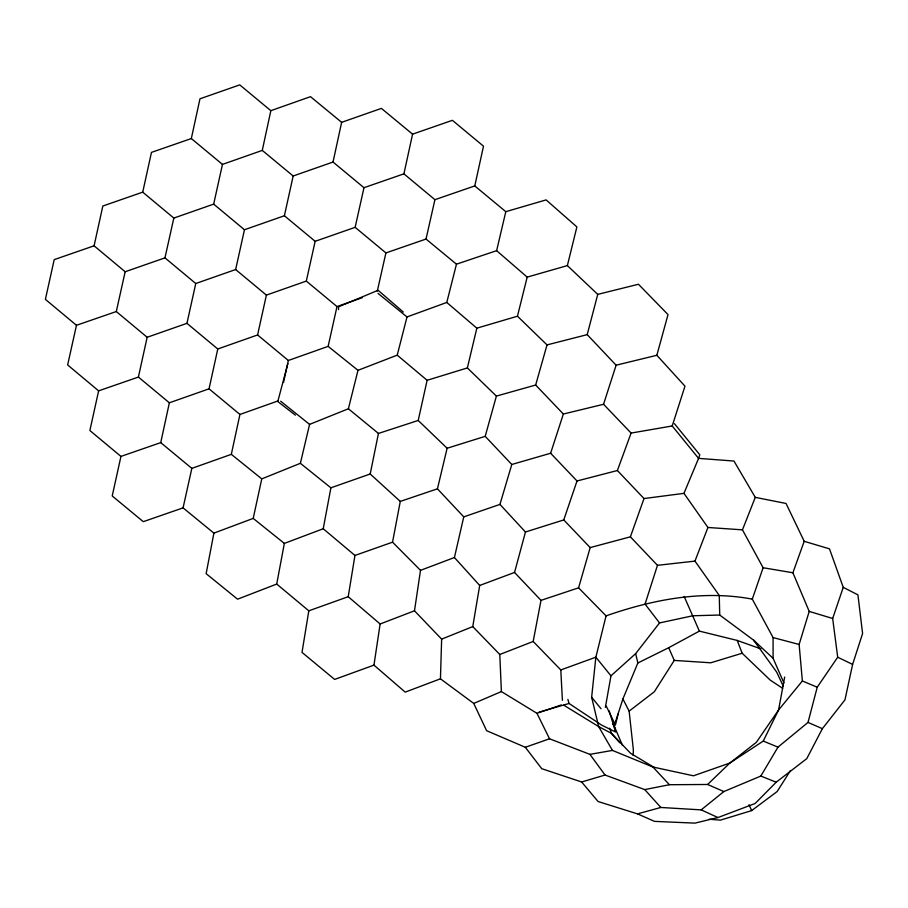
<?xml version="1.0" encoding="UTF-8"?>
<svg xmlns="http://www.w3.org/2000/svg" width="908" height="908" viewBox="0 0 908 908"><rect width="100%" height="100%" fill="white"/><g stroke="black" fill="none" stroke-linecap="round" stroke-linejoin="round"><path stroke-width="1.36" d="M338.548 309.651L338.548 306.813L378.091 290.265L403.311 312.046M440.448 678.809L441.64 639.141L414.491 610.8L420.506 570.349L392.54 542.178L400.28 501.409L370.203 473.987L378.443 433.445L418.213 420.461L427.123 380.293L467.37 367.933L476.836 328.174L517.447 316.211L527.185 277.122L567.364 265.601L597.748 294.385L638.449 284.249L668.016 314.599L656.847 355.289L684.972 386.172L672.215 425.977L698.581 458.37L733.97 461.048L755.274 497.368L786.044 503.463L804.193 541.304L792.9 572.766L809.21 611.402L799.131 644.464L802.366 680.966L778.565 710.011L756.375 742.29L729.839 763.049L707.593 784.478L669.412 784.716L644.759 789.597L605.057 775.035L589.939 754.366L549.544 738.783L525.312 747.273L486.62 730.702L473.76 703.439L440.448 678.809L405.206 692.134L373.96 665.133L380.123 623.989L348.218 596.692L354.949 555.446L323.225 528.751L330.898 487.823L370.203 473.987M633.148 755.49L633.364 749.86L629.13 711.146L622.899 698.944L637.847 662.988L635.668 653.612L659.537 622.933L692.793 615.772L719.726 615.034L753.64 640.197L773.105 658.311L783.922 682.907M784.682 677.073L778.565 710.011L763.253 741.064L729.839 763.049L693.485 775.795L652.965 767.033L612.457 750.417L598.644 726.582L591.641 697.231L595.864 657.188L606.067 615.862L578.589 587.828L590.177 547.592L630.39 536.832L644.01 498.549L683.962 493.362L698.581 458.37M323.225 528.751L284.34 543.404L276.724 584.06L308.811 610.823L302.012 652.398L334.632 679.422L373.96 665.133M549.544 738.783L536.957 713.302L501.386 691.567L499.797 654.486L472.762 626.599L479.696 585.456L454.42 557.523L463.761 516.868L437.44 488.833L447.122 448.246L485.201 436.339L496.392 396.092L535.663 385.026L547.025 344.904L587.204 334.632L616.112 365.198L656.847 355.289M605.364 707.4L610.97 675.824L635.668 653.612M567.364 265.601L576.886 226.921L546.105 199.908L505.801 211.678L496.631 250.665L456.463 264.183L446.781 302.455L407 316.937L397.227 355.153L357.99 370.316L348.388 408.77L309.571 424.388L300.378 463.307L261.776 478.879L253.207 518.4L213.902 533.132L206.139 573.663L237.567 599.189L276.724 584.06M562.404 700.34L560.803 669.956L533.178 641.457L541.009 600.358L514.541 572.449L525.471 532.009L563.766 519.932L577.011 480.979L617.383 470.526L631.094 433.071L672.215 425.977M341.635 122.33L333.032 162.033L293.171 176.004L284.386 215.752L244.468 229.747L235.637 269.54L195.765 283.523L186.946 323.339L147.153 337.277L138.402 377.07L98.62 390.86L67.646 364.948L76.465 325.302L116.303 311.535L125.156 271.753L164.972 257.861L173.825 218.079L213.675 204.13L222.46 164.405L262.276 150.41L270.845 110.685L310.502 96.668L341.635 122.33L381.405 108.392L412.572 134.168L452.4 120.321L483.499 146.188L474.782 185.924L434.921 199.681L426.022 239.054L385.911 252.923L377.285 291.162M412.572 134.168L403.912 173.848L363.972 187.706L355.141 227.329L315.155 241.312L306.314 281.083L266.396 295.111L257.588 334.961L217.772 348.99L209.044 388.828L169.365 402.8L160.739 442.616L120.946 456.418L112.217 495.961L143.271 521.669L183.076 507.867L191.838 468.369L231.324 454.341L239.939 414.445L278.279 400.837M804.193 541.304L829.492 548.852L843.248 587.34L857.924 594.865L862.6 633.534L852.612 664.406L844.951 699.898L822.376 728.67L806.792 758.623L776.204 782.197L755.115 803.501L717.944 817.552L694.949 823.125L654.532 821.377L637.495 813.874L598.1 801.537L581.653 781.992L541.747 768.69L525.312 747.273M76.465 325.302L45.4 299.379L54.208 259.631L94.08 245.807L102.842 206.014L142.726 192.156L151.466 152.385L191.327 138.549L199.976 98.802L239.746 84.875L270.845 110.685M283.523 382.484L288.347 360.476L328.14 346.368L336.993 306.564L362.315 297.676M98.62 390.86L89.881 430.528L120.946 456.418M618.087 714.006L615.442 725.015L606.26 706.129M587.204 334.632L597.748 294.385M637.495 813.874L660.831 807.473L701.192 809.879L723.858 791.56L760.836 776.056L777.963 747.136L808.018 722.416L817.223 687.22L837.698 657.21L832.67 618.484L843.248 587.34M287.87 363.506L277.791 401.54L295.372 415.149M463.761 516.868L499.945 504.405L511.794 464.487L550.623 453.24L563.357 414.025L603.548 404.287L616.112 365.198M630.39 536.832L657.471 565.321L645.055 604.092L659.537 622.933M622.899 698.944L614.171 725.991L615.408 730.021M698.434 458.767L699.796 454.806L674.406 423.639M773.105 658.311L773.083 637.564L752.289 599.132L763.117 567.738L742.46 529.841L755.274 497.368M719.726 615.034L719.272 595.478L694.96 561.11L707.934 527.48L683.962 493.362M790.471 770.54L777.169 791.526L751.631 810.606L720.43 820.14L709.227 819.22M760.893 648.891L737.205 640.435L699.376 631.117L668.685 647.722L674.258 660.411L654.327 691.76L629.13 711.146M637.847 662.988L668.685 647.722M473.76 703.439L501.386 691.567M441.64 639.141L472.762 626.599M499.797 654.486L533.178 641.457M380.123 623.989L414.491 610.8M420.506 570.349L454.42 557.523M479.696 585.456L514.541 572.449M560.803 669.956L595.864 657.188L610.97 675.824M308.811 610.823L348.218 596.692M354.949 555.446L392.54 542.178M536.957 713.302L561.337 704.926M400.28 501.409L437.44 488.833M541.009 600.358L578.589 587.828M782.639 688.332L770.222 680.103L742.165 653.238L710.771 662.795L674.258 660.411M606.067 615.862C652.841 599.552 702.951 589.803 752.289 599.132M581.653 781.992L605.057 775.035M538.921 712.212L569.055 703.473L601.402 724.981L615.556 731.996L609.189 710.862M589.939 754.366L612.457 750.417M657.471 565.321L694.96 561.11M707.934 527.48L742.46 529.841M763.117 567.738L792.9 572.766M773.083 637.564L799.131 644.464M809.21 611.402L832.67 618.484M760.836 776.056L776.204 782.197M763.253 741.064L777.963 747.136M802.366 680.966L817.223 687.22M808.018 722.416L822.376 728.67M707.593 784.478L723.858 791.56M701.192 809.879L717.944 817.552M837.698 657.21L852.612 664.406M654.441 767.578L630.583 753.3L611.447 733.335L598.644 726.582L563.823 705.221M328.14 346.368L357.99 370.316M280.663 401.223L309.571 424.388M300.378 463.307L330.898 487.823M253.207 518.4L284.34 543.404M231.324 454.341L261.776 478.879M378.057 293.409L407 316.937M183.076 507.867L213.902 533.132M348.388 408.77L378.443 433.445M426.022 239.054L456.463 264.183M262.276 150.41L293.171 176.004M209.044 388.828L239.939 414.445M160.739 442.616L191.838 468.369M474.782 185.924L505.801 211.678M333.032 162.033L363.972 187.706M355.141 227.329L385.911 252.923M191.327 138.549L222.46 164.405M284.386 215.752L315.155 241.312M306.314 281.083L336.993 306.564M213.675 204.13L244.468 229.747M235.637 269.54L266.396 295.111M257.588 334.961L288.347 360.476M186.946 323.339L217.772 348.99M138.402 377.07L169.365 402.8M403.912 173.848L434.921 199.681M142.726 192.156L173.825 218.079M164.972 257.861L195.765 283.523M116.303 311.535L147.153 337.277M94.08 245.807L125.156 271.753M397.227 355.153L427.123 380.293M446.781 302.455L476.836 328.174M496.631 250.665L527.185 277.122M418.213 420.461L447.122 448.246M517.447 316.211L547.025 344.904M467.37 367.933L496.392 396.092M755.615 642.126L753.64 640.197L776.715 672.147L783.275 686.187M603.548 404.287L631.094 433.071M535.663 385.026L563.357 414.025M563.766 519.932L590.177 547.592M550.623 453.24L577.011 480.979M617.383 470.526L644.01 498.549M485.201 436.339L511.794 464.487M652.965 767.033L669.412 784.716M499.945 504.405L525.471 532.009M644.759 789.597L660.831 807.473M619.676 742.733L611.447 733.335L609.677 728.216M591.641 697.231L600.994 708.717M612.537 723.812L614.171 725.991L622.502 745.457M684.167 596.454L699.376 631.117M749.043 804.715L751.631 810.606M737.205 640.435L742.165 653.238M567.886 699.398L569.055 703.473"/></g></svg>
